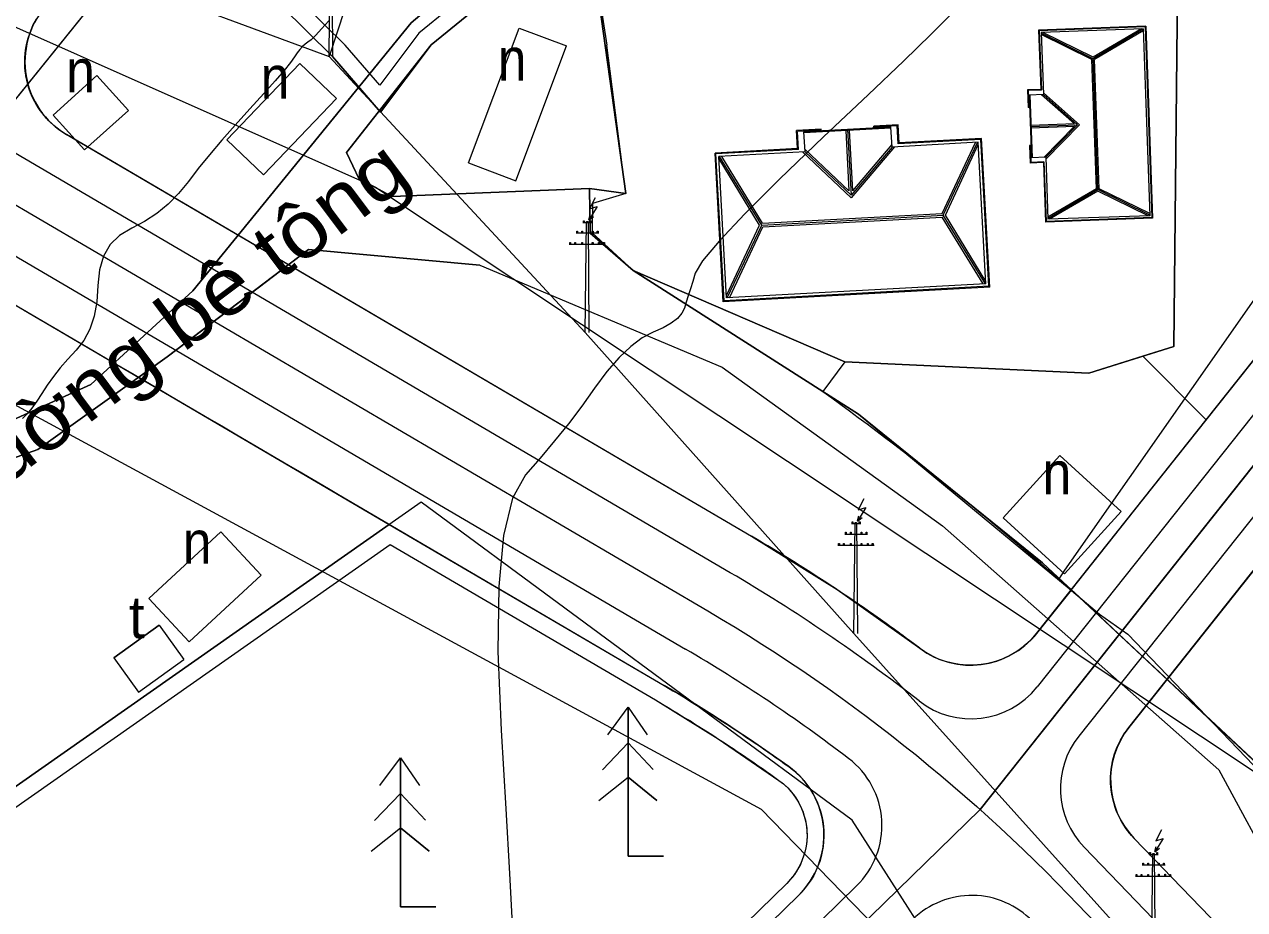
# Model space of a CAD drawing. Header units: metres. Extents: x 532950 to 537618, y 1849954 to 1853119.
# Drawn here: x 534832.5 to 534977.1, y 1851212.1 to 1851317 of the extents above; entities that cross this region are included whole.
import ezdxf

# ---------------------------------------------------------------- set-up
doc = ezdxf.new("R2010")
doc.units = ezdxf.units.M
doc.header["$LTSCALE"] = 3.1
for name, color, linetype, lineweight in [('11', 7, 'Continuous', 13), ('29', 7, 'Continuous', 13), ('48', 7, 'Continuous', 13), ('49', 7, 'Continuous', 13), ('50', 7, 'Continuous', 13), ('52', 7, 'Continuous', 13), ('53', 7, 'Continuous', 13), ('55', 7, 'Continuous', 13), ('58', 7, 'Continuous', 13), ('9', 7, 'Continuous', 13)]:
    doc.layers.add(name, color=color, linetype=linetype, lineweight=lineweight)

msp = doc.modelspace()

# ---------------------------------------------------------------- linework, layer by layer
at = {"layer": '11'}
msp.add_line((534997.85, 1851289.58), (534945.73, 1851223.94), dxfattribs=at)
for points in [[(534818.85, 1851303), (534913.46, 1851247.5), (534915.08, 1851246.54), (534916.69, 1851245.57), (534918.29, 1851244.58), (534919.88, 1851243.57), (534921.46, 1851242.56), (534923.03, 1851241.52), (534924.59, 1851240.47), (534926.14, 1851239.41), (534927.68, 1851238.33), (534929.21, 1851237.24), (534930.73, 1851236.13), (534932.24, 1851235.01), (534933.74, 1851233.87), (534935.23, 1851232.73), (534936.71, 1851231.56), (534938.18, 1851230.39), (534939.63, 1851229.19), (534941.07, 1851227.99), (534942.51, 1851226.77), (534943.93, 1851225.54), (534945.34, 1851224.3), (534946.74, 1851223.04), (534948.12, 1851221.77), (534949.5, 1851220.48), (534950.86, 1851219.19), (534952.21, 1851217.88), (534953.55, 1851216.55), (534954.87, 1851215.22), (534956.18, 1851213.87), (534996.01, 1851172.6)], [(534945.73, 1851223.94), (534997.85, 1851289.58)], [(534945.73, 1851223.94), (534828.8, 1851109.86)]]:
    msp.add_lwpolyline(points, dxfattribs=at)
at = {"layer": '29'}
for points in [[(534807.28, 1851207.32), (534875.81, 1851255.39), (534907.26, 1851236.94), (534914.69, 1851232.35), (534921.89, 1851227.41), (534922.44, 1851226.98), (534922.95, 1851226.51), (534923.41, 1851225.98), (534923.83, 1851225.43), (534924.2, 1851224.83), (534924.51, 1851224.21), (534924.77, 1851223.56), (534924.97, 1851222.89), (534925.11, 1851222.21), (534925.2, 1851221.52), (534925.22, 1851220.82), (534925.18, 1851220.12), (534925.08, 1851219.43), (534924.92, 1851218.75), (534924.7, 1851218.09), (534924.43, 1851217.45), (534924.1, 1851216.83), (534923.72, 1851216.25), (534923.28, 1851215.7), (534922.81, 1851215.19), (534823.24, 1851118.05)], [(534807.28, 1851207.32), (534875.81, 1851255.39), (534907.26, 1851236.94), (534907.78, 1851236.63), (534908.3, 1851236.32), (534908.82, 1851236.01), (534909.33, 1851235.7), (534909.85, 1851235.39), (534910.36, 1851235.08), (534910.87, 1851234.76), (534911.39, 1851234.45), (534911.9, 1851234.13), (534912.41, 1851233.81), (534912.92, 1851233.49), (534913.42, 1851233.16), (534913.93, 1851232.84), (534914.44, 1851232.51), (534914.94, 1851232.18), (534915.44, 1851231.85), (534915.95, 1851231.52), (534916.45, 1851231.19), (534916.95, 1851230.85), (534917.45, 1851230.51), (534917.95, 1851230.18), (534918.44, 1851229.84), (534918.94, 1851229.5), (534919.43, 1851229.15), (534919.93, 1851228.81), (534920.42, 1851228.46), (534920.91, 1851228.11), (534921.4, 1851227.77), (534921.89, 1851227.41), (534922.27, 1851227.12), (534922.64, 1851226.81), (534922.98, 1851226.47), (534923.3, 1851226.11), (534923.61, 1851225.74), (534923.88, 1851225.35), (534924.14, 1851224.94), (534924.37, 1851224.51), (534924.57, 1851224.08), (534924.75, 1851223.63), (534924.9, 1851223.17), (534925.02, 1851222.71), (534925.11, 1851222.23), (534925.18, 1851221.76), (534925.21, 1851221.28), (534925.22, 1851220.8), (534925.2, 1851220.32), (534925.15, 1851219.84), (534925.07, 1851219.36), (534924.96, 1851218.89), (534924.82, 1851218.43), (534924.66, 1851217.98), (534924.47, 1851217.54), (534924.25, 1851217.11), (534924.01, 1851216.69), (534923.74, 1851216.29), (534923.45, 1851215.91), (534923.14, 1851215.54), (534922.81, 1851215.19), (534823.24, 1851118.05)]]:
    msp.add_lwpolyline(points, dxfattribs=at)
at = {"layer": '48'}
msp.add_lwpolyline([(536135.62, 1851789.72), (535515.37, 1851926.72), (535258.5, 1851965.9), (535022.43, 1852017.88), (534680.95, 1852158.73), (534430.5, 1852265), (534355.97, 1852086.4), (534346.16, 1851984.65), (534462.32, 1851750.84), (534498.61, 1851623.52), (534531.7, 1851526.54), (534597.02, 1851432.26), (534785.89, 1851296.54), (534919.77, 1851224.01), (534977.2, 1851164.91), (535024.78, 1851103.67), (535103, 1851049.67), (535187.68, 1851009.38), (535275.9, 1851002), (535384.77, 1851022.15), (535615.71, 1851282.83), (535719.74, 1851373.89), (535864.1, 1851423.04), (536000.85, 1851463.59)], dxfattribs=at)
at = {"layer": '49'}
msp.add_lwpolyline([(534899.45, 1851327.9), (534898.55, 1851335.65), (534896.62, 1851349.85), (534895.8, 1851364.88), (534947.28, 1851369.51), (534974.91, 1851368.59), (534973.6, 1851349.6), (534975.92, 1851326.78), (534969.19, 1851324.88), (534968.69, 1851278.84), (534958.62, 1851275.67), (534929.7, 1851277.02), (534927.11, 1851273.51), (534904.63, 1851287.85), (534899.52, 1851292.29), (534899.45, 1851297.57), (534903.74, 1851297.01)], close=True, dxfattribs=at)
msp.add_lwpolyline([(534893.6, 1851327.73), (534879.21, 1851316), (534874.57, 1851309.82), (534870.46, 1851314.59), (534850.46, 1851334.32)], dxfattribs=at)
msp.add_lwpolyline([(534893.6, 1851327.73), (534879.21, 1851316), (534874.57, 1851309.82), (534870.46, 1851314.59), (534850.46, 1851334.32)], dxfattribs=at)
at = {"layer": '50'}
for points in [[(534986.42, 1851400.62), (534974.64, 1851402.41), (534974.91, 1851396.42), (534974.91, 1851368.59), (534973.6, 1851349.6), (534975.92, 1851326.78), (534969.19, 1851324.88), (534968.69, 1851278.84), (534965.02, 1851277.69), (534972.54, 1851270.17), (534991.78, 1851294.4)], [(534847.74, 1851334.2), (534868.99, 1851313.22), (534874.68, 1851306.63), (534880.66, 1851314.6), (534894.63, 1851325.99)], [(534899.45, 1851327.9), (534903.74, 1851297.01), (534899.78, 1851295.82), (534899.77, 1851292.31), (534904.63, 1851287.85), (534927.11, 1851273.51), (534931.34, 1851270.81), (534956.51, 1851249.98), (534952.43, 1851244.84), (534951.87, 1851244.19), (534951.25, 1851243.59), (534950.59, 1851243.05), (534949.88, 1851242.57), (534949.13, 1851242.14), (534948.35, 1851241.79), (534947.54, 1851241.5), (534946.71, 1851241.28), (534945.87, 1851241.14), (534945.01, 1851241.07), (534944.16, 1851241.07), (534943.3, 1851241.14), (534942.46, 1851241.29), (534941.63, 1851241.51), (534940.82, 1851241.8), (534940.04, 1851242.15), (534939.3, 1851242.58), (534938.59, 1851243.06), (534928.81, 1851249.99), (534918.65, 1851256.34), (534837.41, 1851304), (534836.68, 1851304.47), (534836, 1851305.01), (534835.36, 1851305.6), (534834.78, 1851306.25), (534834.25, 1851306.94), (534833.79, 1851307.68), (534833.39, 1851308.45), (534833.07, 1851309.26), (534832.81, 1851310.09), (534832.63, 1851310.95), (534832.53, 1851311.81), (534832.5, 1851312.68), (534832.54, 1851313.55), (534832.66, 1851314.41), (534832.86, 1851315.26), (534833.13, 1851316.09), (534833.47, 1851316.89), (534833.88, 1851317.66)], [(534823.31, 1851288.51), (534875.71, 1851257.76), (534806.17, 1851208.99)], [(535003.38, 1851179.72), (534964, 1851220.53), (534963.41, 1851221.2), (534962.88, 1851221.93), (534962.41, 1851222.7), (534962.02, 1851223.51), (534961.7, 1851224.35), (534961.46, 1851225.21), (534961.3, 1851226.09), (534961.21, 1851226.99), (534961.21, 1851227.89), (534961.29, 1851228.78), (534961.44, 1851229.67), (534961.68, 1851230.54), (534961.99, 1851231.38), (534962.38, 1851232.19), (534962.84, 1851232.96), (534963.37, 1851233.69), (534983.57, 1851259.14), (535007.05, 1851235.66), (535015.48, 1851237.92), (535029.76, 1851202.3)]]:
    msp.add_lwpolyline(points, dxfattribs=at)
msp.add_lwpolyline([(534956.54, 1851250.02), (534972.54, 1851270.17), (534965.02, 1851277.69), (534958.62, 1851275.67), (534929.7, 1851277.02), (534927.11, 1851273.51), (534931.34, 1851270.81), (534953.12, 1851253.22)], close=True, dxfattribs=at)
at = {"layer": '52'}
for p, q in [((534916.12, 1851252.03), (534830.67, 1851302.16)), ((534822.85, 1851294.57), (534910.81, 1851242.97)), ((534994.91, 1851291.91), (534952.5, 1851238.49)), ((535000.79, 1851287.25), (534957.43, 1851232.64)), ((534999.79, 1851176.25), (534958.07, 1851219.48)), ((534931.09, 1851214.89), (534826.79, 1851113.13))]:
    msp.add_line(p, q, dxfattribs=at)
msp.add_lwpolyline([(534965.94, 1851249.52), (534965.95, 1851249.51), (534965.95, 1851249.51), (534965.95, 1851249.51), (534965.95, 1851249.51), (534965.95, 1851249.51), (534965.96, 1851249.51), (534965.96, 1851249.51), (534965.96, 1851249.5), (534965.96, 1851249.5), (534965.96, 1851249.5), (534965.97, 1851249.5), (534965.97, 1851249.5), (534965.97, 1851249.5), (534965.97, 1851249.49), (534965.97, 1851249.49), (534965.98, 1851249.49), (534965.98, 1851249.49), (534965.98, 1851249.49), (534965.98, 1851249.49), (534965.98, 1851249.48), (534965.99, 1851249.48), (534965.99, 1851249.48), (534965.99, 1851249.48), (534965.99, 1851249.48), (534965.99, 1851249.48), (534966, 1851249.47), (534966, 1851249.47), (534966, 1851249.47), (534966, 1851249.47)], dxfattribs=at)
for centre, radius, start, end in [((534812.26, 1851075), 205.25, 52.0402, 59.602), ((534812.26, 1851075), 194.75, 52.7451, 59.602), ((534944.66, 1851244.71), 10, 232.0402, 321.5521), ((534965.26, 1851226.43), 10, 141.5521, 223.9779), ((534924.1, 1851222.05), 10, 314.2951, 52.7451), ((534944.74, 1851203.77), 10, 43.9779, 134.2951)]:
    msp.add_arc(centre, radius, start, end, dxfattribs=at)
at = {"layer": '53'}
for p, q in [((534918.65, 1851256.34), (534837.46, 1851303.97)), ((534952.43, 1851244.84), (534991.78, 1851294.4)), ((534823.31, 1851288.51), (534908.28, 1851238.66)), ((535003.92, 1851284.76), (534963.37, 1851233.69)), ((535003.38, 1851179.72), (534964, 1851220.53)), ((534924.2, 1851213.76), (534824.64, 1851116.62))]:
    msp.add_line(p, q, dxfattribs=at)
for centre, radius, start, end in [((534842.52, 1851312.6), 10, 139.671, 239.602), ((534812.26, 1851075), 210.25, 53.0698, 59.602), ((534944.6, 1851251.06), 10, 233.0698, 321.5521), ((534812.26, 1851075), 189.75, 54.274, 59.602), ((534971.2, 1851227.47), 10, 141.5521, 223.9779), ((534917.22, 1851220.92), 10, 314.2951, 54.274)]:
    msp.add_arc(centre, radius, start, end, dxfattribs=at)
at = {"layer": '55'}
for p, q in [((534899.45, 1851327.9), (534901.5, 1851314.57)), ((534843.09, 1851322.69), (534824.39, 1851299.53)), ((534885.1, 1851300.61), (534891.1, 1851316.6)), ((534885.1, 1851300.61), (534891.1, 1851316.6)), ((534891.1, 1851316.6), (534896.72, 1851314.49)), ((534965.36, 1851316.82), (534952.66, 1851316.37)), ((534952.66, 1851316.37), (534952.92, 1851309.32)), ((534965.29, 1851316.74), (534952.74, 1851316.29)), ((534952.74, 1851316.29), (534953, 1851309.25)), ((534965.06, 1851316.5), (534952.98, 1851316.07)), ((534952.98, 1851316.07), (534953.25, 1851308.71)), ((534959.14, 1851313.16), (534953.17, 1851316.08)), ((534964.87, 1851316.5), (534959.14, 1851313.16)), ((534965.06, 1851316.46), (534959.14, 1851312.96)), ((534965.07, 1851316.26), (534959.3, 1851312.89)), ((534965.29, 1851316.74), (534965.69, 1851305.44)), ((534965.36, 1851316.82), (534965.77, 1851305.44)), ((534959.14, 1851312.96), (534952.99, 1851316.02)), ((534958.99, 1851312.88), (534952.99, 1851315.83)), ((534898.93, 1851280.5), (534868.56, 1851313.22)), ((534890.71, 1851298.5), (534896.72, 1851314.49)), ((534856.45, 1851303.36), (534865.1, 1851312.4)), ((534869.44, 1851308.25), (534865.1, 1851312.4)), ((534959.54, 1851297.54), (534958.99, 1851312.88)), ((534959.7, 1851297.47), (534959.14, 1851312.96)), ((534959.85, 1851297.55), (534959.3, 1851312.89)), ((534841.05, 1851310.98), (534835.86, 1851306.29)), ((534841.05, 1851310.98), (534844.78, 1851306.85)), ((534844.78, 1851306.85), (534841.05, 1851310.98)), ((534952.92, 1851309.32), (534951.37, 1851309.27)), ((534951.37, 1851309.27), (534951.44, 1851307.18)), ((534953, 1851309.25), (534951.45, 1851309.19)), ((534951.45, 1851309.19), (534951.52, 1851307.26)), ((534953.24, 1851308.93), (534957.53, 1851305.15)), ((534869.44, 1851308.25), (534860.78, 1851299.21)), ((534860.78, 1851299.21), (534869.44, 1851308.25)), ((534953.25, 1851308.71), (534951.54, 1851308.65)), ((534951.54, 1851308.65), (534951.81, 1851301.22)), ((534951.62, 1851308.66), (534951.89, 1851301.22)), ((534953.03, 1851308.71), (534956.91, 1851305.28)), ((534953.25, 1851308.71), (534957.29, 1851305.14)), ((534839.58, 1851302.16), (534835.86, 1851306.29)), ((534844.78, 1851306.85), (534839.58, 1851302.16)), ((534951.6, 1851307.18), (534951.44, 1851307.18)), ((534951.59, 1851307.26), (534951.52, 1851307.26)), ((534926.88, 1851304.62), (534923.98, 1851304.47)), ((534926.78, 1851304.51), (534924.09, 1851304.36)), ((534935.17, 1851304.86), (534924.85, 1851304.3)), ((534935.17, 1851304.75), (534924.86, 1851304.19)), ((534926.79, 1851304.4), (534926.78, 1851304.51)), ((534926.89, 1851304.41), (534926.88, 1851304.62)), ((534930.01, 1851304.58), (534930.44, 1851296.79)), ((534936.02, 1851305.12), (534933.12, 1851304.97)), ((534933.13, 1851304.75), (534933.12, 1851304.97)), ((534935.91, 1851305.01), (534933.23, 1851304.86)), ((534933.23, 1851304.76), (534933.23, 1851304.86)), ((534935.3, 1851302.5), (534935.17, 1851304.86)), ((534936.03, 1851302.86), (534935.91, 1851305.01)), ((534936.13, 1851302.98), (534936.02, 1851305.12)), ((534951.68, 1851304.94), (534957.29, 1851305.14)), ((534951.75, 1851305.09), (534956.91, 1851305.28)), ((534951.76, 1851304.79), (534956.92, 1851304.97)), ((534953.29, 1851301.27), (534956.92, 1851304.97)), ((534953.51, 1851301.28), (534957.29, 1851305.14)), ((534953.52, 1851301.06), (534957.53, 1851305.15)), ((534965.69, 1851305.44), (534966.1, 1851294.13)), ((534965.77, 1851305.44), (534966.18, 1851294.06)), ((534860.78, 1851299.21), (534856.45, 1851303.36)), ((534924.1, 1851302.32), (534923.98, 1851304.47)), ((534924.21, 1851302.21), (534924.09, 1851304.36)), ((534924.98, 1851301.93), (534924.85, 1851304.3)), ((534929.8, 1851304.46), (534930.19, 1851297.3)), ((534930.23, 1851304.48), (534930.62, 1851297.32)), ((534945.51, 1851303.06), (534935.3, 1851302.5)), ((534945.81, 1851303.4), (534936.03, 1851302.86)), ((534945.91, 1851303.51), (534936.13, 1851302.98)), ((534946.42, 1851286.29), (534945.51, 1851303.06)), ((534946.76, 1851285.99), (534945.81, 1851303.4)), ((534946.88, 1851285.89), (534945.91, 1851303.51)), ((534924.1, 1851302.32), (534914.32, 1851301.78)), ((534915.29, 1851284.16), (534914.32, 1851301.78)), ((534924.21, 1851302.21), (534914.43, 1851301.68)), ((534915.39, 1851284.27), (534914.43, 1851301.68)), ((534924.98, 1851301.93), (534914.77, 1851301.37)), ((534924.68, 1851301.92), (534930.46, 1851296.46)), ((534924.97, 1851302.24), (534930.19, 1851297.3)), ((534924.98, 1851301.93), (534930.44, 1851296.79)), ((534935.3, 1851302.5), (534930.44, 1851296.79)), ((534935.6, 1851302.51), (534930.46, 1851296.46)), ((534935.28, 1851302.8), (534930.62, 1851297.32)), ((534941.23, 1851294.63), (534945.17, 1851303.04)), ((534941.34, 1851294.42), (534945.44, 1851303.05)), ((534941.62, 1851294.44), (534945.52, 1851302.79)), ((534951.6, 1851302.69), (534951.68, 1851300.6)), ((534951.76, 1851302.69), (534951.6, 1851302.69)), ((534951.68, 1851302.61), (534951.75, 1851300.68)), ((534951.76, 1851302.61), (534951.68, 1851302.61)), ((534885.1, 1851300.61), (534890.71, 1851298.5)), ((534915.69, 1851284.61), (534914.77, 1851301.37)), ((534919.58, 1851293.23), (534914.79, 1851301.11)), ((534919.85, 1851293.25), (534914.84, 1851301.38)), ((534919.95, 1851293.47), (534915.11, 1851301.39)), ((534953.23, 1851300.65), (534951.68, 1851300.6)), ((534953.3, 1851300.73), (534951.75, 1851300.68)), ((534953.51, 1851301.28), (534951.81, 1851301.22)), ((534953.23, 1851300.65), (534953.48, 1851293.6)), ((534953.3, 1851300.73), (534953.55, 1851293.68)), ((534953.51, 1851301.28), (534953.78, 1851293.93)), ((534876.03, 1851296.63), (534899.45, 1851297.57)), ((534959.54, 1851297.54), (534953.77, 1851294.17)), ((534959.7, 1851297.47), (534953.78, 1851293.97)), ((534959.7, 1851297.27), (534953.97, 1851293.93)), ((534965.85, 1851294.41), (534959.7, 1851297.47)), ((534965.67, 1851294.35), (534959.7, 1851297.27)), ((534965.85, 1851294.6), (534959.85, 1851297.55)), ((534899.35, 1851293.87), (534899.5, 1851294.48)), ((534919.85, 1851293.25), (534941.34, 1851294.42)), ((534919.95, 1851293.47), (534941.23, 1851294.63)), ((534946.36, 1851286.29), (534941.34, 1851294.42)), ((534946.41, 1851286.56), (534941.62, 1851294.44)), ((534898.66, 1851293.55), (534899.74, 1851293.55)), ((534915.68, 1851284.88), (534919.58, 1851293.23)), ((534915.76, 1851284.62), (534919.85, 1851293.25)), ((534916.03, 1851284.63), (534919.97, 1851293.04)), ((534919.97, 1851293.04), (534941.25, 1851294.2)), ((534946.08, 1851286.28), (534941.25, 1851294.2)), ((534966.18, 1851294.06), (534953.48, 1851293.6)), ((534966.1, 1851294.13), (534953.55, 1851293.68)), ((534965.86, 1851294.36), (534953.78, 1851293.93)), ((534897.84, 1851292.31), (534900.56, 1851292.31)), ((534897.03, 1851290.97), (534901.31, 1851290.97)), ((534904.63, 1851287.85), (534931.34, 1851270.81)), ((534904.63, 1851287.85), (534931.34, 1851270.81)), ((534946.76, 1851285.99), (534931.08, 1851285.13)), ((534946.88, 1851285.89), (534931.08, 1851285.02)), ((534931.08, 1851285.02), (534915.29, 1851284.16)), ((534931.08, 1851285.13), (534915.39, 1851284.27)), ((534898.93, 1851280.5), (534930.78, 1851244.81)), ((534968.69, 1851278.84), (534958.62, 1851275.67)), ((534948.46, 1851258.52), (534955.19, 1851265.91)), ((534955.19, 1851265.91), (534962.47, 1851259.28)), ((534931.2, 1851258.18), (534931.35, 1851258.79)), ((534955.73, 1851251.89), (534948.46, 1851258.52)), ((534948.46, 1851258.52), (534955.73, 1851251.89)), ((534955.73, 1851251.89), (534962.47, 1851259.28)), ((534855.74, 1851256.87), (534847.22, 1851248.96)), ((534847.22, 1851248.96), (534855.74, 1851256.87)), ((534855.74, 1851256.87), (534860.5, 1851251.73)), ((534930.51, 1851257.86), (534931.59, 1851257.86)), ((534929.69, 1851256.62), (534932.4, 1851256.62)), ((534928.88, 1851255.28), (534933.16, 1851255.28)), ((534953.12, 1851253.22), (534981.02, 1851227.09)), ((534851.99, 1851243.83), (534860.5, 1851251.73)), ((534847.22, 1851248.96), (534851.99, 1851243.83)), ((534848.44, 1851245.8), (534843.06, 1851241.92)), ((534843.06, 1851241.92), (534848.44, 1851245.8)), ((534848.44, 1851245.8), (534851.36, 1851241.74)), ((534966.04, 1851205.59), (534930.78, 1851244.81)), ((534843.06, 1851241.92), (534845.98, 1851237.86)), ((534845.98, 1851237.86), (534851.36, 1851241.74)), ((534904.02, 1851236.09), (534904.02, 1851218.42)), ((534900.96, 1851228.65), (534904.02, 1851231.85)), ((534907, 1851228.71), (534904.02, 1851231.85)), ((534877.02, 1851230.09), (534877.02, 1851212.42)), ((534900.54, 1851225.02), (534904.02, 1851227.8)), ((534907.43, 1851225.03), (534904.02, 1851227.8)), ((534873.96, 1851222.65), (534877.02, 1851225.85)), ((534880, 1851222.71), (534877.02, 1851225.85)), ((534873.54, 1851219.02), (534877.02, 1851221.8)), ((534880.43, 1851219.03), (534877.02, 1851221.8)), ((534966.46, 1851218.96), (534966.61, 1851219.57)), ((534904.02, 1851218.42), (534908.22, 1851218.42)), ((534965.77, 1851218.64), (534966.85, 1851218.64)), ((534964.95, 1851217.39), (534967.66, 1851217.39)), ((534964.14, 1851216.06), (534968.42, 1851216.06)), ((534877.02, 1851212.42), (534881.22, 1851212.42))]:
    msp.add_line(p, q, dxfattribs=at)
for points in [[(534435.03, 1852302.36), (534325.72, 1852049.19), (534353.84, 1851932.14), (534451.76, 1851760.49), (534494.46, 1851609.32), (534521.83, 1851454.43), (534874.06, 1851297.73), (534980.01, 1851227.29), (535025.25, 1851130.42), (535137.96, 1851046.53), (535351.9, 1851022.3), (535580.64, 1851242.44), (535635.18, 1851288.02), (535713.41, 1851370.26), (536002.4, 1851411.83), (536158.14, 1851571.22), (536125.75, 1851798.92), (536134.25, 1851845.92), (534499.31, 1852312.5)], [(534898.72, 1851293.56), (534898.72, 1851293.76), (534898.81, 1851293.76), (534898.81, 1851293.56)], [(534899.56, 1851293.56), (534899.56, 1851293.76), (534899.65, 1851293.76), (534899.65, 1851293.56)], [(534897.92, 1851292.31), (534897.92, 1851292.51), (534898.01, 1851292.51), (534898.01, 1851292.31)], [(534898.51, 1851292.31), (534898.51, 1851292.51), (534898.6, 1851292.51), (534898.6, 1851292.31)], [(534899.77, 1851292.32), (534899.77, 1851292.52), (534899.86, 1851292.52), (534899.86, 1851292.32)], [(534900.36, 1851292.31), (534900.36, 1851292.51), (534900.45, 1851292.51), (534900.45, 1851292.31)], [(534897.11, 1851290.97), (534897.11, 1851291.17), (534897.2, 1851291.17), (534897.2, 1851290.97)], [(534897.7, 1851290.97), (534897.7, 1851291.17), (534897.79, 1851291.17), (534897.79, 1851290.97)], [(534898.51, 1851290.97), (534898.51, 1851291.17), (534898.6, 1851291.17), (534898.6, 1851290.97)], [(534899.77, 1851290.98), (534899.77, 1851291.18), (534899.86, 1851291.18), (534899.86, 1851290.98)], [(534900.52, 1851290.98), (534900.52, 1851291.18), (534900.61, 1851291.18), (534900.61, 1851290.98)], [(534901.11, 1851290.97), (534901.11, 1851291.17), (534901.2, 1851291.17), (534901.2, 1851290.97)], [(534929.77, 1851256.62), (534929.77, 1851256.82), (534929.86, 1851256.82), (534929.86, 1851256.62)], [(534930.36, 1851256.62), (534930.36, 1851256.82), (534930.45, 1851256.82), (534930.45, 1851256.62)], [(534930.57, 1851257.87), (534930.57, 1851258.07), (534930.66, 1851258.07), (534930.66, 1851257.87)], [(534931.41, 1851257.87), (534931.41, 1851258.07), (534931.5, 1851258.07), (534931.5, 1851257.87)], [(534931.62, 1851256.63), (534931.62, 1851256.83), (534931.71, 1851256.83), (534931.71, 1851256.63)], [(534932.21, 1851256.62), (534932.21, 1851256.82), (534932.3, 1851256.82), (534932.3, 1851256.62)], [(534928.96, 1851255.28), (534928.96, 1851255.48), (534929.05, 1851255.48), (534929.05, 1851255.28)], [(534929.55, 1851255.28), (534929.55, 1851255.48), (534929.64, 1851255.48), (534929.64, 1851255.28)], [(534930.36, 1851255.28), (534930.36, 1851255.48), (534930.45, 1851255.48), (534930.45, 1851255.28)], [(534931.62, 1851255.29), (534931.62, 1851255.49), (534931.71, 1851255.49), (534931.71, 1851255.29)], [(534932.37, 1851255.29), (534932.37, 1851255.49), (534932.46, 1851255.49), (534932.46, 1851255.29)], [(534932.96, 1851255.28), (534932.96, 1851255.48), (534933.05, 1851255.48), (534933.05, 1851255.28)], [(534965.83, 1851218.65), (534965.83, 1851218.85), (534965.92, 1851218.85), (534965.92, 1851218.65)], [(534966.67, 1851218.65), (534966.67, 1851218.85), (534966.76, 1851218.85), (534966.76, 1851218.65)], [(534965.03, 1851217.39), (534965.03, 1851217.59), (534965.12, 1851217.59), (534965.12, 1851217.39)], [(534965.62, 1851217.39), (534965.62, 1851217.59), (534965.71, 1851217.59), (534965.71, 1851217.39)], [(534966.88, 1851217.4), (534966.88, 1851217.6), (534966.97, 1851217.6), (534966.97, 1851217.4)], [(534967.47, 1851217.39), (534967.47, 1851217.59), (534967.56, 1851217.59), (534967.56, 1851217.39)], [(534964.22, 1851216.06), (534964.22, 1851216.26), (534964.31, 1851216.26), (534964.31, 1851216.06)], [(534964.81, 1851216.06), (534964.81, 1851216.26), (534964.9, 1851216.26), (534964.9, 1851216.06)], [(534965.62, 1851216.06), (534965.62, 1851216.26), (534965.71, 1851216.26), (534965.71, 1851216.06)], [(534966.88, 1851216.07), (534966.88, 1851216.27), (534966.97, 1851216.27), (534966.97, 1851216.07)], [(534967.63, 1851216.07), (534967.63, 1851216.27), (534967.72, 1851216.27), (534967.72, 1851216.07)], [(534968.22, 1851216.06), (534968.22, 1851216.26), (534968.31, 1851216.26), (534968.31, 1851216.06)]]:
    msp.add_lwpolyline(points, close=True, dxfattribs=at)
for points in [[(535078.7, 1851485.71), (535072.88, 1851482.51), (535061.13, 1851472.96), (535051.92, 1851467.69), (535042.91, 1851465.96), (535033.93, 1851469.43), (535021.6, 1851475.79), (535008.5, 1851477.1), (535007.29, 1851476.9), (535026.25, 1851403.77), (535027.41, 1851386.27), (535025.08, 1851374.02), (535016.34, 1851361.77), (535006.43, 1851354.19), (534995.36, 1851340.78), (534988.36, 1851323.86), (534985.44, 1851307.53), (534981.95, 1851294.12), (534978.45, 1851284.78), (534955.72, 1851252.33)], [(534891.34, 1851382.55), (534868.56, 1851313.22), (534898.93, 1851280.5)], [(534898.55, 1851335.65), (534892.56, 1851329.31), (534878.28, 1851317.21), (534852.4, 1851285.47), (534840.33, 1851274.36)], [(534840.33, 1851274.36), (534852.4, 1851285.47), (534878.28, 1851317.21), (534892.56, 1851329.31), (534898.55, 1851335.65)], [(534899.45, 1851327.9), (534894.63, 1851325.99), (534880.66, 1851314.6), (534870.64, 1851301.85), (534872.14, 1851298.7)], [(534899.45, 1851327.9), (534894.63, 1851325.99), (534880.66, 1851314.6), (534870.64, 1851301.85), (534872.14, 1851298.7)], [(534868.56, 1851313.22), (534868.71, 1851326.38), (534868.89, 1851326.38), (534868.99, 1851313.22)], [(534981.02, 1851227.09), (534972.7, 1851234.88), (534957.46, 1851249.18), (534955.11, 1851251.36), (534953.12, 1851253.22), (534942.23, 1851262.02), (534931.34, 1851270.81), (534927.11, 1851273.51), (534915.87, 1851280.68), (534904.63, 1851287.85), (534899.52, 1851292.29), (534899.45, 1851297.57), (534876.03, 1851296.63), (534872.14, 1851298.7), (534870.64, 1851301.85), (534880.66, 1851314.6), (534894.63, 1851325.99)], [(534929.7, 1851277.02), (534958.62, 1851275.67), (534968.69, 1851278.84), (534969.19, 1851324.88)], [(534824.39, 1851299.53), (534843.09, 1851322.69), (534868.56, 1851313.22)], [(534942.09, 1851318.04), (534939.9, 1851315.85), (534936.69, 1851312.73), (534932.45, 1851308.68), (534927.19, 1851303.69), (534921.97, 1851298.69), (534917.83, 1851294.57), (534914.79, 1851291.34), (534912.83, 1851288.99), (534911.97, 1851287.54), (534911.67, 1851286.57), (534911.39, 1851285.67), (534911.13, 1851284.84), (534910.9, 1851284.09), (534910.69, 1851283.41), (534910.38, 1851282.79), (534909.85, 1851282.19), (534909.11, 1851281.61), (534908.16, 1851281.06), (534906.98, 1851280.54), (534905.68, 1851279.87), (534904.34, 1851278.87), (534902.95, 1851277.55), (534901.51, 1851275.9), (534900.04, 1851273.92), (534898.51, 1851271.79), (534896.93, 1851269.7), (534895.29, 1851267.65), (534893.6, 1851265.63), (534891.84, 1851263.64), (534890.31, 1851260.85), (534889.25, 1851256.43), (534888.67, 1851250.38), (534888.58, 1851242.69), (534888.97, 1851233.36), (534889.53, 1851224.04), (534889.96, 1851216.37), (534890.27, 1851210.36)], [(534878.28, 1851317.21), (534872, 1851309.51), (534865.34, 1851301.34), (534852.4, 1851285.47), (534840.33, 1851274.36), (534817.44, 1851263.96)], [(534868.53, 1851317.48), (534867.68, 1851316.5), (534866.98, 1851315.75), (534866.44, 1851315.22), (534866.04, 1851314.92)], [(534965.06, 1851316.5), (534965.46, 1851305.43), (534965.86, 1851294.36)], [(534866.04, 1851314.92), (534865.72, 1851314.7), (534865.4, 1851314.42), (534865.09, 1851314.07), (534864.77, 1851313.66), (534864.46, 1851313.18), (534863.99, 1851312.53), (534863.23, 1851311.59), (534862.17, 1851310.36), (534860.82, 1851308.83), (534859.16, 1851307.02), (534857.43, 1851305.11), (534855.84, 1851303.3), (534854.38, 1851301.57), (534853.07, 1851299.94), (534851.89, 1851298.4), (534850.73, 1851296.99), (534849.48, 1851295.73), (534848.14, 1851294.62), (534846.7, 1851293.67), (534845.17, 1851292.88), (534843.74, 1851292.03), (534842.63, 1851290.93), (534841.83, 1851289.57), (534841.34, 1851287.95), (534841.17, 1851286.07), (534841.05, 1851284.16), (534840.73, 1851282.44), (534840.21, 1851280.91), (534839.49, 1851279.56), (534838.58, 1851278.41), (534837.6, 1851277.35), (534836.71, 1851276.31), (534835.89, 1851275.29), (534835.17, 1851274.28), (534834.52, 1851273.29), (534833.92, 1851272.36), (534833.34, 1851271.55), (534832.77, 1851270.87), (534832.21, 1851270.3)], [(534929.7, 1851277.02), (534904.63, 1851287.85), (534899.52, 1851292.29), (534899.45, 1851297.57), (534903.74, 1851297.01), (534901.5, 1851314.57)], [(534872.09, 1851298.82), (534876.03, 1851296.63), (534899.45, 1851297.57)], [(534903.74, 1851297.01), (534899.45, 1851297.57), (534899.52, 1851292.29), (534904.63, 1851287.85), (534929.7, 1851277.02)], [(534900.12, 1851296.47), (534899.44, 1851295.18), (534900.33, 1851295.44), (534899.35, 1851293.83), (534899.9, 1851294.27)], [(534898.93, 1851280.5), (534899.08, 1851293.66), (534899.26, 1851293.66), (534899.36, 1851280.5)], [(534813.96, 1851259.54), (534834.06, 1851266.63), (534841.73, 1851272.14), (534849.39, 1851277.64), (534860.16, 1851285.81), (534866.14, 1851290.34), (534886.45, 1851288.51), (534915.18, 1851276.39), (534941.28, 1851257.6), (534974.05, 1851228.67), (534995.5, 1851189.06)], [(534834.06, 1851266.63), (534849.39, 1851277.64), (534866.14, 1851290.34), (534886.45, 1851288.51)], [(534886.45, 1851288.51), (534866.14, 1851290.34), (534849.39, 1851277.64), (534834.06, 1851266.63)], [(534814.89, 1851289.06), (534800.26, 1851269.79), (534802.49, 1851263.13), (534817.44, 1851263.96), (534840.33, 1851274.36)], [(534886.45, 1851288.51), (534915.18, 1851276.39), (534941.28, 1851257.6), (534974.05, 1851228.67)], [(534946.42, 1851286.29), (534931.06, 1851285.45), (534915.69, 1851284.61)], [(534915.18, 1851276.39), (534941.28, 1851257.6), (534974.05, 1851228.67)], [(534981.02, 1851227.09), (534953.12, 1851253.22), (534931.34, 1851270.81)], [(534834.06, 1851266.63), (534813.96, 1851259.54), (534799.94, 1851258.77), (534784.61, 1851258.29), (534760.43, 1851244.7)], [(534972.9, 1851156.54), (534930.57, 1851222.68), (534879.47, 1851260.4), (534806.17, 1851208.99)], [(534931.97, 1851260.78), (534931.29, 1851259.49), (534932.18, 1851259.75), (534931.2, 1851258.14), (534931.75, 1851258.58)], [(534930.78, 1851244.81), (534930.93, 1851257.97), (534931.1, 1851257.97), (534931.21, 1851244.81)], [(534955.72, 1851252.33), (534955.03, 1851251.23), (534959.9, 1851247.13), (534963.23, 1851244.73), (534980.01, 1851227.29), (534987.89, 1851213.68), (534991.6, 1851205.36), (534999.75, 1851189.34), (535012.23, 1851164.82), (535022.87, 1851140.66), (535026.96, 1851136.51), (535044.64, 1851124.34)], [(534901.59, 1851232.8), (534904.02, 1851236.09), (534906.29, 1851232.8)], [(534901.59, 1851232.8), (534904.02, 1851236.09), (534906.29, 1851232.8)], [(534908.22, 1851218.42), (534904.02, 1851218.42), (534904.02, 1851236.09)], [(534900.96, 1851228.65), (534904.02, 1851231.85), (534907, 1851228.71)], [(534874.59, 1851226.8), (534877.02, 1851230.09), (534879.29, 1851226.8)], [(534874.59, 1851226.8), (534877.02, 1851230.09), (534879.29, 1851226.8)], [(534881.22, 1851212.42), (534877.02, 1851212.42), (534877.02, 1851230.09)], [(534974.05, 1851228.67), (534995.5, 1851189.06), (535015.94, 1851147.12), (535028.65, 1851128.5)], [(534900.54, 1851225.02), (534904.02, 1851227.8), (534907.43, 1851225.03)], [(534873.96, 1851222.65), (534877.02, 1851225.85), (534880, 1851222.71)], [(534873.54, 1851219.02), (534877.02, 1851221.8), (534880.43, 1851219.03)], [(534967.23, 1851221.56), (534966.55, 1851220.26), (534967.44, 1851220.53), (534966.46, 1851218.92), (534967.01, 1851219.36)], [(534966.04, 1851205.59), (534966.19, 1851218.75), (534966.36, 1851218.75), (534966.47, 1851205.59)]]:
    msp.add_lwpolyline(points, dxfattribs=at)
at = {"layer": '58'}
for points in [[(534977.87, 1851401.83), (534976.26, 1851402.11), (534974.64, 1851402.41), (534974.91, 1851396.42), (534974.91, 1851368.59), (534973.6, 1851349.6), (534975.92, 1851326.78), (534969.19, 1851324.88), (534968.69, 1851278.84), (534965.02, 1851277.69), (534972.54, 1851270.17), (534991.78, 1851294.4)], [(534847.74, 1851334.2), (534868.99, 1851313.22), (534874.68, 1851306.63), (534880.66, 1851314.6), (534894.63, 1851325.99)], [(534894.63, 1851325.99), (534880.66, 1851314.6), (534874.68, 1851306.63), (534868.99, 1851313.22), (534847.74, 1851334.2)], [(534899.45, 1851327.9), (534903.74, 1851297.01), (534899.78, 1851295.82), (534899.77, 1851292.31), (534904.63, 1851287.85), (534927.11, 1851273.51), (534931.34, 1851270.81), (534956.51, 1851249.98), (534952.43, 1851244.84), (534952.09, 1851244.43), (534951.72, 1851244.04), (534951.34, 1851243.67), (534950.94, 1851243.32), (534950.52, 1851243), (534950.08, 1851242.69), (534949.63, 1851242.41), (534949.16, 1851242.16), (534948.68, 1851241.93), (534948.19, 1851241.72), (534947.69, 1851241.55), (534947.17, 1851241.39), (534946.66, 1851241.27), (534946.13, 1851241.18), (534945.6, 1851241.11), (534945.07, 1851241.07), (534944.54, 1851241.06), (534944.01, 1851241.07), (534943.48, 1851241.12), (534942.95, 1851241.19), (534942.43, 1851241.29), (534941.91, 1851241.42), (534941.4, 1851241.58), (534940.9, 1851241.76), (534940.41, 1851241.97), (534939.94, 1851242.21), (534939.47, 1851242.47), (534939.02, 1851242.75), (534938.59, 1851243.06), (534937.93, 1851243.56), (534937.26, 1851244.05), (534936.6, 1851244.54), (534935.93, 1851245.03), (534935.26, 1851245.51), (534934.59, 1851246), (534933.92, 1851246.48), (534933.24, 1851246.95), (534932.56, 1851247.43), (534931.89, 1851247.9), (534931.2, 1851248.37), (534930.52, 1851248.83), (534929.84, 1851249.3), (534929.15, 1851249.76), (534928.46, 1851250.22), (534927.77, 1851250.67), (534927.08, 1851251.12), (534926.39, 1851251.57), (534925.69, 1851252.02), (534925, 1851252.47), (534924.3, 1851252.91), (534923.6, 1851253.35), (534922.9, 1851253.78), (534922.19, 1851254.22), (534921.49, 1851254.65), (534920.78, 1851255.08), (534920.07, 1851255.5), (534919.36, 1851255.92), (534918.65, 1851256.34), (534837.41, 1851304), (534836.91, 1851304.32), (534836.42, 1851304.67), (534835.95, 1851305.05), (534835.51, 1851305.45), (534835.09, 1851305.88), (534834.7, 1851306.34), (534834.34, 1851306.82), (534834, 1851307.32), (534833.7, 1851307.84), (534833.43, 1851308.37), (534833.19, 1851308.92), (534832.99, 1851309.49), (534832.82, 1851310.07), (534832.69, 1851310.65), (534832.59, 1851311.24), (534832.52, 1851311.84), (534832.5, 1851312.44), (534832.51, 1851313.04), (534832.55, 1851313.64), (534832.63, 1851314.23), (534832.75, 1851314.82), (534832.9, 1851315.4), (534833.09, 1851315.97), (534833.31, 1851316.53), (534833.57, 1851317.08)], [(534832.35, 1851283.21), (534834.15, 1851282.15), (534835.96, 1851281.09), (534837.77, 1851280.03), (534839.57, 1851278.97), (534841.38, 1851277.91), (534843.19, 1851276.85), (534844.99, 1851275.79), (534846.8, 1851274.73), (534848.61, 1851273.67), (534850.41, 1851272.61), (534852.22, 1851271.55), (534854.03, 1851270.49), (534855.84, 1851269.43), (534857.64, 1851268.37), (534859.45, 1851267.31), (534861.26, 1851266.25), (534863.06, 1851265.19), (534864.87, 1851264.13), (534866.68, 1851263.07), (534868.48, 1851262.01), (534870.29, 1851260.95), (534872.1, 1851259.89), (534873.9, 1851258.82), (534875.71, 1851257.76), (534806.17, 1851208.99)], [(534962.52, 1851222.51), (534962.28, 1851222.94), (534962.07, 1851223.39), (534961.88, 1851223.85), (534961.71, 1851224.32), (534961.57, 1851224.79), (534961.45, 1851225.27), (534961.35, 1851225.76), (534961.28, 1851226.25), (534961.23, 1851226.74), (534961.2, 1851227.24), (534961.2, 1851227.73), (534961.23, 1851228.23), (534961.28, 1851228.72), (534961.35, 1851229.21), (534961.45, 1851229.7), (534961.57, 1851230.18), (534961.72, 1851230.65), (534961.89, 1851231.12), (534962.08, 1851231.58), (534962.3, 1851232.02), (534962.53, 1851232.46), (534962.79, 1851232.88), (534963.07, 1851233.29), (534963.37, 1851233.69), (534983.57, 1851259.14)], [(535003.38, 1851179.72), (534964, 1851220.53), (534963.67, 1851220.89), (534963.35, 1851221.28), (534963.05, 1851221.67), (534962.78, 1851222.08), (534962.52, 1851222.51), (534962.28, 1851222.94), (534962.07, 1851223.39), (534961.88, 1851223.85), (534961.71, 1851224.32), (534961.57, 1851224.79), (534961.45, 1851225.27), (534961.35, 1851225.76), (534961.28, 1851226.25), (534961.23, 1851226.74), (534961.2, 1851227.24), (534961.2, 1851227.73), (534961.23, 1851228.23), (534961.28, 1851228.72), (534961.35, 1851229.21), (534961.45, 1851229.7), (534961.57, 1851230.18), (534961.72, 1851230.65), (534961.89, 1851231.12), (534962.08, 1851231.58), (534962.3, 1851232.02), (534962.53, 1851232.46), (534962.79, 1851232.88), (534963.07, 1851233.29), (534963.37, 1851233.69), (534983.57, 1851259.14)], [(534806.17, 1851208.99), (534875.71, 1851257.76), (534908.28, 1851238.66), (534908.8, 1851238.35), (534909.32, 1851238.04), (534909.85, 1851237.73), (534910.37, 1851237.42), (534910.89, 1851237.1), (534911.41, 1851236.78), (534911.92, 1851236.46), (534912.44, 1851236.14), (534912.96, 1851235.82), (534913.47, 1851235.5), (534913.99, 1851235.17), (534914.5, 1851234.85), (534915.01, 1851234.52), (534915.52, 1851234.19), (534916.03, 1851233.86), (534916.54, 1851233.52), (534917.05, 1851233.19), (534917.56, 1851232.85), (534918.06, 1851232.51), (534918.57, 1851232.17), (534919.07, 1851231.83), (534919.57, 1851231.49), (534920.07, 1851231.14), (534920.57, 1851230.79), (534921.07, 1851230.45), (534921.57, 1851230.1), (534922.07, 1851229.75), (534922.56, 1851229.39), (534923.06, 1851229.04), (534923.54, 1851228.67), (534923.99, 1851228.28), (534924.42, 1851227.86), (534924.83, 1851227.41), (534925.2, 1851226.94), (534925.55, 1851226.45), (534925.87, 1851225.94), (534926.15, 1851225.41), (534926.41, 1851224.87), (534926.63, 1851224.31), (534926.81, 1851223.74), (534926.97, 1851223.15), (534927.08, 1851222.56), (534927.16, 1851221.97), (534927.21, 1851221.37), (534927.22, 1851220.77), (534927.19, 1851220.16), (534927.13, 1851219.57), (534927.03, 1851218.97), (534926.89, 1851218.39), (534926.72, 1851217.81), (534926.52, 1851217.24), (534926.28, 1851216.69), (534926.01, 1851216.15), (534925.71, 1851215.63), (534925.37, 1851215.13), (534925.01, 1851214.65), (534924.62, 1851214.2), (534924.2, 1851213.76), (534824.64, 1851116.62)], [(535003.38, 1851179.72), (534964, 1851220.53), (534963.67, 1851220.89), (534963.35, 1851221.28), (534963.05, 1851221.67), (534962.78, 1851222.08), (534962.52, 1851222.51)]]:
    msp.add_lwpolyline(points, dxfattribs=at)
msp.add_lwpolyline([(534956.51, 1851249.98), (534972.54, 1851270.17), (534965.02, 1851277.69), (534958.62, 1851275.67), (534929.7, 1851277.02), (534927.11, 1851273.51), (534928.16, 1851272.75), (534929.21, 1851271.98), (534930.26, 1851271.21), (534931.3, 1851270.44), (534932.34, 1851269.67), (534933.38, 1851268.89), (534934.42, 1851268.1), (534935.45, 1851267.32), (534936.48, 1851266.53), (534937.51, 1851265.73), (534938.54, 1851264.93), (534939.56, 1851264.13), (534940.58, 1851263.33), (534941.6, 1851262.52), (534942.61, 1851261.71), (534943.62, 1851260.89), (534944.63, 1851260.07), (534945.64, 1851259.25), (534946.64, 1851258.43), (534947.64, 1851257.6), (534948.64, 1851256.76), (534949.63, 1851255.93), (534950.62, 1851255.09), (534951.61, 1851254.24), (534952.6, 1851253.4), (534953.58, 1851252.55), (534954.56, 1851251.69), (534955.54, 1851250.84)], close=True, dxfattribs=at)
at = {"layer": '9'}
for p, q in [((534965.36, 1851316.82), (534952.66, 1851316.37)), ((534952.66, 1851316.37), (534952.92, 1851309.32)), ((534965.29, 1851316.74), (534952.74, 1851316.29)), ((534952.74, 1851316.29), (534953, 1851309.25)), ((534965.06, 1851316.5), (534952.98, 1851316.07)), ((534952.98, 1851316.07), (534953.25, 1851308.71)), ((534959.14, 1851313.16), (534953.17, 1851316.08)), ((534964.87, 1851316.5), (534959.14, 1851313.16)), ((534965.06, 1851316.46), (534959.14, 1851312.96)), ((534965.07, 1851316.26), (534959.3, 1851312.89)), ((534965.29, 1851316.74), (534965.69, 1851305.44)), ((534965.36, 1851316.82), (534965.77, 1851305.44)), ((534959.14, 1851312.96), (534952.99, 1851316.02)), ((534958.99, 1851312.88), (534952.99, 1851315.83)), ((534959.54, 1851297.54), (534958.99, 1851312.88)), ((534959.7, 1851297.47), (534959.14, 1851312.96)), ((534959.85, 1851297.55), (534959.3, 1851312.89)), ((534952.92, 1851309.32), (534951.37, 1851309.27)), ((534951.37, 1851309.27), (534951.44, 1851307.18)), ((534953, 1851309.25), (534951.45, 1851309.19)), ((534951.45, 1851309.19), (534951.52, 1851307.26)), ((534953.24, 1851308.93), (534957.53, 1851305.15)), ((534953.25, 1851308.71), (534951.54, 1851308.65)), ((534951.54, 1851308.65), (534951.81, 1851301.22)), ((534951.62, 1851308.66), (534951.89, 1851301.22)), ((534953.03, 1851308.71), (534956.91, 1851305.28)), ((534953.25, 1851308.71), (534957.29, 1851305.14)), ((534951.6, 1851307.18), (534951.44, 1851307.18)), ((534951.59, 1851307.26), (534951.52, 1851307.26)), ((534926.88, 1851304.62), (534923.98, 1851304.47)), ((534926.78, 1851304.51), (534924.09, 1851304.36)), ((534935.17, 1851304.86), (534924.85, 1851304.3)), ((534935.17, 1851304.75), (534924.86, 1851304.19)), ((534926.79, 1851304.4), (534926.78, 1851304.51)), ((534926.89, 1851304.41), (534926.88, 1851304.62)), ((534930.01, 1851304.58), (534930.44, 1851296.79)), ((534936.02, 1851305.12), (534933.12, 1851304.97)), ((534933.13, 1851304.75), (534933.12, 1851304.97)), ((534935.91, 1851305.01), (534933.23, 1851304.86)), ((534933.23, 1851304.76), (534933.23, 1851304.86)), ((534935.3, 1851302.5), (534935.17, 1851304.86)), ((534936.03, 1851302.86), (534935.91, 1851305.01)), ((534936.13, 1851302.98), (534936.02, 1851305.12)), ((534951.68, 1851304.94), (534957.29, 1851305.14)), ((534951.75, 1851305.09), (534956.91, 1851305.28)), ((534951.76, 1851304.79), (534956.92, 1851304.97)), ((534953.29, 1851301.27), (534956.92, 1851304.97)), ((534953.51, 1851301.28), (534957.29, 1851305.14)), ((534953.52, 1851301.06), (534957.53, 1851305.15)), ((534965.69, 1851305.44), (534966.1, 1851294.13)), ((534965.77, 1851305.44), (534966.18, 1851294.06)), ((534924.1, 1851302.32), (534923.98, 1851304.47)), ((534924.21, 1851302.21), (534924.09, 1851304.36)), ((534924.98, 1851301.93), (534924.85, 1851304.3)), ((534929.8, 1851304.46), (534930.19, 1851297.3)), ((534930.23, 1851304.48), (534930.62, 1851297.32)), ((534945.51, 1851303.06), (534935.3, 1851302.5)), ((534945.81, 1851303.4), (534936.03, 1851302.86)), ((534945.91, 1851303.51), (534936.13, 1851302.98)), ((534946.42, 1851286.29), (534945.51, 1851303.06)), ((534946.76, 1851285.99), (534945.81, 1851303.4)), ((534946.88, 1851285.89), (534945.91, 1851303.51)), ((534924.1, 1851302.32), (534914.32, 1851301.78)), ((534915.29, 1851284.16), (534914.32, 1851301.78)), ((534924.21, 1851302.21), (534914.43, 1851301.68)), ((534915.39, 1851284.27), (534914.43, 1851301.68)), ((534924.98, 1851301.93), (534914.77, 1851301.37)), ((534924.68, 1851301.92), (534930.46, 1851296.46)), ((534924.97, 1851302.24), (534930.19, 1851297.3)), ((534924.98, 1851301.93), (534930.44, 1851296.79)), ((534935.3, 1851302.5), (534930.44, 1851296.79)), ((534935.6, 1851302.51), (534930.46, 1851296.46)), ((534935.28, 1851302.8), (534930.62, 1851297.32)), ((534941.23, 1851294.63), (534945.17, 1851303.04)), ((534941.34, 1851294.42), (534945.44, 1851303.05)), ((534941.62, 1851294.44), (534945.52, 1851302.79)), ((534951.6, 1851302.69), (534951.68, 1851300.6)), ((534951.76, 1851302.69), (534951.6, 1851302.69)), ((534951.68, 1851302.61), (534951.75, 1851300.68)), ((534951.76, 1851302.61), (534951.68, 1851302.61)), ((534915.69, 1851284.61), (534914.77, 1851301.37)), ((534919.58, 1851293.23), (534914.79, 1851301.11)), ((534919.85, 1851293.25), (534914.84, 1851301.38)), ((534919.95, 1851293.47), (534915.11, 1851301.39)), ((534953.23, 1851300.65), (534951.68, 1851300.6)), ((534953.3, 1851300.73), (534951.75, 1851300.68)), ((534953.51, 1851301.28), (534951.81, 1851301.22)), ((534953.23, 1851300.65), (534953.48, 1851293.6)), ((534953.3, 1851300.73), (534953.55, 1851293.68)), ((534953.51, 1851301.28), (534953.78, 1851293.93)), ((534959.54, 1851297.54), (534953.77, 1851294.17)), ((534959.7, 1851297.47), (534953.78, 1851293.97)), ((534959.7, 1851297.27), (534953.97, 1851293.93)), ((534965.85, 1851294.41), (534959.7, 1851297.47)), ((534965.67, 1851294.35), (534959.7, 1851297.27)), ((534965.85, 1851294.6), (534959.85, 1851297.55)), ((534919.85, 1851293.25), (534941.34, 1851294.42)), ((534919.95, 1851293.47), (534941.23, 1851294.63)), ((534946.36, 1851286.29), (534941.34, 1851294.42)), ((534946.41, 1851286.56), (534941.62, 1851294.44)), ((534915.68, 1851284.88), (534919.58, 1851293.23)), ((534915.76, 1851284.62), (534919.85, 1851293.25)), ((534916.03, 1851284.63), (534919.97, 1851293.04)), ((534919.97, 1851293.04), (534941.25, 1851294.2)), ((534946.08, 1851286.28), (534941.25, 1851294.2)), ((534966.18, 1851294.06), (534953.48, 1851293.6)), ((534966.1, 1851294.13), (534953.55, 1851293.68)), ((534965.86, 1851294.36), (534953.78, 1851293.93)), ((534946.76, 1851285.99), (534931.08, 1851285.13)), ((534946.88, 1851285.89), (534931.08, 1851285.02)), ((534931.08, 1851285.02), (534915.29, 1851284.16)), ((534931.08, 1851285.13), (534915.39, 1851284.27))]:
    msp.add_line(p, q, dxfattribs=at)
for points in [[(534965.06, 1851316.5), (534965.46, 1851305.43), (534965.86, 1851294.36)], [(534946.42, 1851286.29), (534931.06, 1851285.45), (534915.69, 1851284.61)]]:
    msp.add_lwpolyline(points, dxfattribs=at)

# ---------------------------------------------------------------- texts
at = {"layer": '55', "width": 0.9}
for p in [(534888.56, 1851310.36), (534837.41, 1851308.99), (534860.46, 1851308.22), (534953.14, 1851261.32), (534851.23, 1851253.11)]:
    msp.add_text('n', height=5.08, dxfattribs=at).set_placement(p)
at = {"layer": '55', "width": 1.15}
msp.add_text('Đuờng bê tông', height=6.657, rotation=36.819, dxfattribs=at).set_placement((534824.02, 1851257.67))
at = {"layer": '55'}
msp.add_text('t', height=5, dxfattribs=at).set_placement((534844.85, 1851244.26))

doc.saveas('drawing.dxf')
